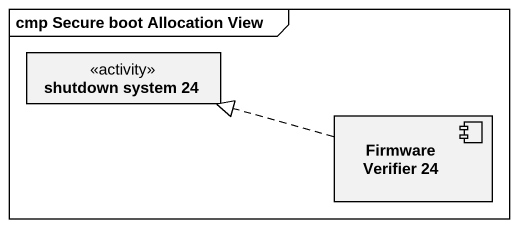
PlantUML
@startuml
mainframe cmp Secure boot Allocation View
allowmixing
hide circle
hide empty members
class "shutdown system 24" as shutdown_system_24 <<activity>>
component "Firmware Verifier 24" as Firmware_Verifier_24
Firmware_Verifier_24 .left.|> shutdown_system_24
@enduml
